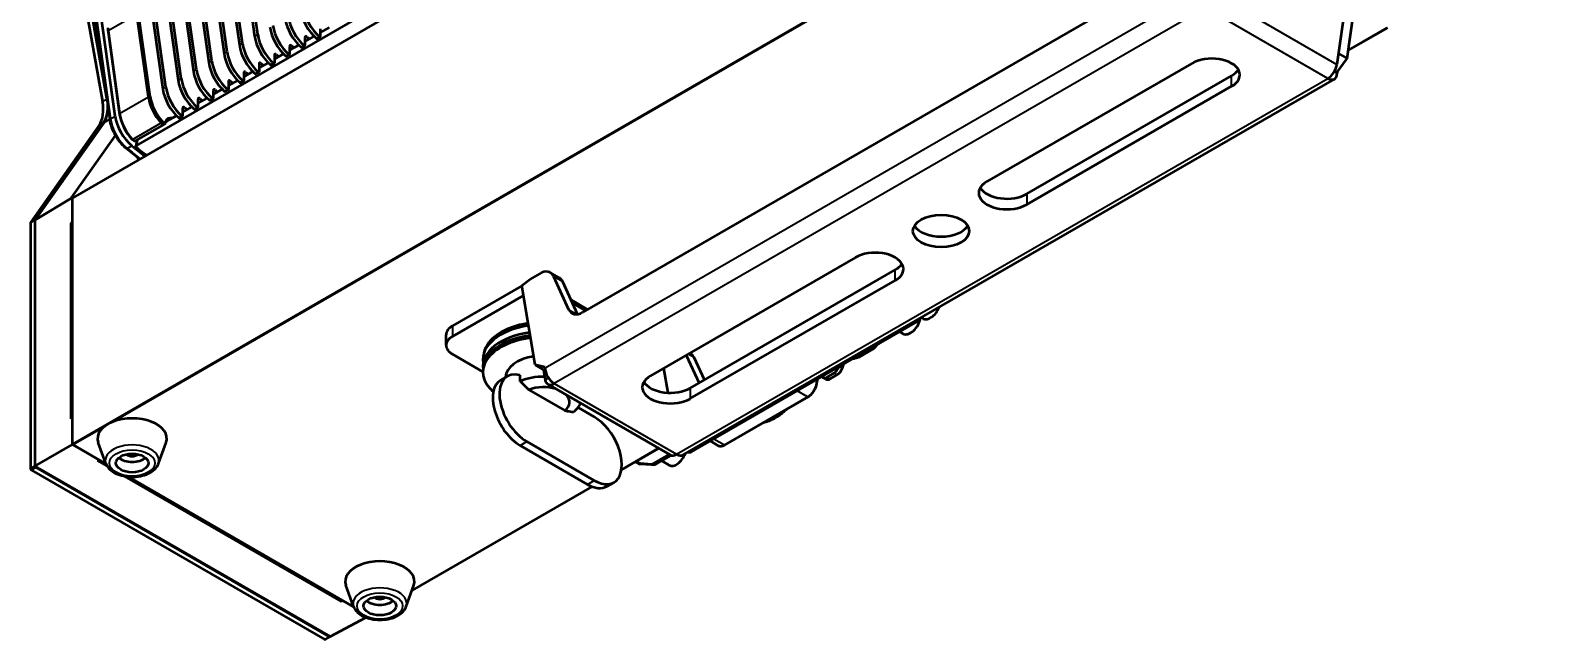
# Model space of a CAD drawing. Header units: millimetres. Extents: x 100 to 5488, y 100 to 4218.
# Drawn here: x 2857.1 to 3209, y 711.1 to 852.1 of the extents above; entities that cross this region are included whole.
import ezdxf

# ---------------------------------------------------------------- set-up
doc = ezdxf.new("R2010")
doc.units = ezdxf.units.MM
doc.header["$LTSCALE"] = 20
doc.layers.add('Visible (ANSI)', color=7, linetype='Continuous', lineweight=50)
doc.layers.add('Visible Narrow (ANSI)', color=7, linetype='Continuous', lineweight=35)

msp = doc.modelspace()

# ---------------------------------------------------------------- linework, layer by layer
at = {"layer": 'Visible (ANSI)'}
for p, q in [((2881.506, 825.394), (3090.675, 946.158)), ((3086.641, 940.264), (2866.84, 813.361)), ((2904.233, 884.055), (2908.908, 850.744)), ((2909.615, 851.152), (2904.941, 884.464)), ((2897.162, 879.973), (2901.837, 846.661)), ((2902.544, 847.07), (2897.87, 880.381)), ((2900.698, 882.014), (2905.373, 848.703)), ((2906.08, 849.111), (2901.405, 882.422)), ((2895.473, 842.987), (2890.798, 876.299)), ((2893.627, 877.932), (2898.302, 844.62)), ((2899.009, 845.028), (2894.334, 878.34)), ((2875.473, 831.413), (2869.581, 873.401)), ((2876.663, 832.232), (2870.77, 874.22)), ((2886.556, 873.849), (2891.23, 840.538)), ((2891.938, 840.946), (2887.263, 874.257)), ((2890.091, 875.89), (2894.766, 842.579)), ((2883.02, 871.808), (2887.695, 838.497)), ((2888.402, 838.905), (2883.727, 872.216)), ((2868.595, 864.343), (2873.737, 835.654)), ((2874.773, 836.406), (2869.655, 864.955)), ((2869.668, 864.951), (2874.73, 836.711)), ((3117.939, 863.76), (2984.767, 786.874)), ((2884.345, 836.678), (2881.666, 855.773)), ((2884.766, 836.722), (2882.087, 855.818)), ((3161.104, 858.173), (3159.142, 844.197)), ((3161.493, 845.545), (3163.103, 857.018)), ((2875.016, 851.735), (2877.695, 832.64)), ((2875.019, 851.936), (2877.699, 832.84)), ((2926.172, 852.754), (2924.074, 851.542)), ((2924.074, 852.452), (2924.074, 850.657)), ((3170.791, 852.684), (3161.763, 847.472)), ((2919.101, 848.671), (2917.003, 847.46)), ((2917.003, 848.37), (2917.003, 846.575)), ((2919.79, 848.116), (2920.497, 848.525)), ((2922.637, 850.712), (2920.538, 849.501)), ((2920.538, 850.411), (2920.538, 848.616)), ((2923.325, 850.158), (2924.032, 850.566)), ((2912.03, 844.589), (2909.932, 843.377)), ((2915.566, 846.63), (2913.467, 845.418)), ((2913.467, 846.329), (2913.467, 844.534)), ((2916.254, 846.075), (2916.961, 846.483)), ((3159.199, 842.366), (3161.493, 845.545)), ((3159.493, 846.699), (3161.493, 845.545)), ((2908.495, 842.547), (2906.396, 841.336)), ((2906.396, 842.246), (2906.396, 840.451)), ((2909.183, 841.993), (2909.89, 842.401)), ((2909.932, 844.287), (2909.932, 842.493)), ((2912.719, 844.034), (2913.426, 844.442)), ((3125.599, 844.444), (3078.223, 817.091)), ((3087.415, 814.233), (3134.792, 841.586)), ((3159.175, 842.191), (3158.553, 842.55)), ((3158.633, 842.693), (3159.199, 842.366)), ((3159.199, 842.366), (3159.175, 842.191)), ((2901.424, 838.465), (2899.325, 837.253)), ((2899.325, 838.164), (2899.325, 836.369)), ((2902.112, 837.91), (2902.819, 838.318)), ((2904.959, 840.506), (2902.861, 839.295)), ((2902.861, 840.205), (2902.861, 838.41)), ((2905.648, 839.951), (2906.355, 840.36)), ((3007.964, 753.875), (3158.553, 840.818)), ((3087.415, 811.784), (3134.792, 839.137)), ((2894.353, 834.382), (2892.254, 833.171)), ((2892.254, 834.081), (2892.254, 832.286)), ((2895.041, 833.828), (2895.748, 834.236)), ((2897.888, 836.424), (2895.789, 835.212)), ((2895.789, 836.122), (2895.789, 834.328)), ((2898.576, 835.869), (2899.284, 836.277)), ((2874.016, 830.683), (2858.114, 808.193)), ((2858.165, 808.268), (2874.029, 830.786)), ((2890.817, 832.341), (2888.456, 830.978)), ((2891.505, 831.787), (2892.213, 832.195)), ((2872.968, 830.174), (2857.104, 807.656)), ((2866.459, 813.235), (2876.744, 827.781)), ((2888.097, 830.4), (2881.45, 826.563)), ((2880.738, 826.735), (2880.95, 826.612)), ((2881.72, 826.718), (2881.425, 825.286)), ((2858.114, 808.193), (2866.798, 813.433)), ((2866.459, 813.235), (2866.798, 813.433)), ((2866.798, 807.717), (2866.798, 813.433)), ((2866.798, 813.433), (2866.881, 813.385)), ((2866.798, 756.442), (2866.798, 813.27)), ((2857.075, 807.55), (2857.075, 750.706)), ((2858.114, 808.193), (2858.114, 751.264)), ((2866.798, 807.717), (2866.451, 807.496)), ((2866.451, 807.496), (2866.451, 762.208)), ((2866.798, 807.295), (2866.451, 807.496)), ((3047.817, 799.537), (3000.441, 772.184)), ((2974.75, 795.787), (2972.62, 794.558)), ((2979.371, 794.81), (2977.25, 796.035)), ((3009.634, 769.326), (3057.01, 796.679)), ((2970.679, 792.984), (2954.638, 783.722)), ((2970.67, 793.035), (2972.62, 794.558)), ((2973.74, 774.705), (2970.67, 793.035)), ((2978.013, 795.159), (2981.504, 787.502)), ((2983.559, 786.422), (2980.135, 793.934)), ((3009.634, 766.877), (3057.01, 794.229)), ((2971.053, 790.75), (2954.638, 781.273)), ((2982.059, 789.712), (2985.871, 787.511)), ((3063.442, 785.381), (3062.988, 785.643)), ((2953.173, 779.232), (2953.173, 781.681)), ((3062.065, 784.723), (3009.822, 754.56)), ((3058.845, 781.911), (3058.02, 782.388)), ((3052.094, 778.511), (3048.491, 776.431)), ((3052.478, 778.978), (3052.296, 779.083)), ((2954.638, 777.19), (2961.694, 773.117)), ((2961.917, 777.516), (2961.788, 776.88)), ((2961.917, 774.594), (2961.788, 773.958)), ((2976.034, 774.175), (2973.74, 774.705)), ((2975.861, 773.48), (2973.74, 774.705)), ((3008.713, 776.959), (3011.659, 770.496)), ((3009.501, 777.415), (3009.777, 777.255)), ((3012.897, 771.21), (3010.54, 776.38)), ((3047.501, 776.314), (3047.682, 776.209)), ((2965.819, 771.176), (2967.374, 772.074)), ((2970.332, 770.886), (2970.332, 772.3)), ((2975.687, 773.581), (2976.091, 771.172)), ((2975.861, 773.48), (2976.117, 773.421)), ((2976.034, 774.175), (2976.058, 774.028)), ((3004.493, 768.24), (3003.534, 773.969)), ((3038.945, 771.375), (3038.945, 770.906)), ((3040.984, 771.37), (3040.277, 771.779)), ((3041.277, 771.878), (3042.834, 772.776)), ((3041.984, 771.47), (3043.541, 772.368)), ((2972.3, 768.933), (2980.641, 764.117)), ((3004.964, 753.875), (2976.68, 770.205)), ((3036.865, 767.303), (3017.632, 756.199)), ((2987.431, 762.647), (2983.67, 764.818)), ((2984.183, 765.671), (2984.358, 765.772)), ((2866.798, 762.402), (2866.451, 762.208)), ((2866.798, 756.278), (2866.798, 762.402)), ((2874.507, 751.86), (2872.752, 756.774)), ((2886.666, 751.86), (2888.422, 756.774)), ((2971.874, 756.931), (2987.431, 747.95)), ((3016.032, 756.06), (3014.226, 757.103)), ((2858.114, 751.264), (2866.798, 756.278)), ((2872.809, 752.808), (2866.798, 756.278)), ((2874.523, 751.818), (2866.94, 756.197)), ((2970.319, 756.033), (2985.875, 747.052)), ((3002.307, 755.41), (2993.704, 750.443)), ((2997.259, 752.4), (3002.389, 755.362)), ((3001.668, 751.705), (3005.239, 753.766)), ((3009.06, 754.508), (3009.399, 754.473)), ((2857.288, 750.338), (2925.099, 711.187)), ((2858.114, 751.264), (2926.394, 711.842)), ((2858.348, 750.951), (2926.16, 711.8)), ((2872.808, 752.808), (2872.467, 752.604)), ((2872.467, 752.604), (2874.8, 751.257)), ((2997.656, 751.868), (2996.888, 752.281)), ((3000.55, 751.541), (2998.045, 751.752)), ((3001.366, 751.592), (3001.233, 751.569)), ((3001.366, 751.592), (3001.366, 751.592)), ((3004.752, 751.497), (3003.029, 752.491)), ((2878.816, 748.938), (2929.011, 719.958)), ((2931.798, 718.75), (2879.722, 748.817)), ((2986.943, 746.539), (2945.256, 722.472)), ((2990.375, 746.606), (2991.931, 747.504)), ((2931.783, 718.792), (2930.027, 723.706)), ((2943.942, 718.792), (2945.697, 723.706)), ((2929.011, 719.958), (2929.011, 720.359)), ((2929.377, 720.148), (2929.011, 719.958)), ((2931.798, 718.75), (2929.377, 720.148)), ((2926.394, 711.842), (2934.632, 716.272)), ((2925.249, 711.172), (2926.31, 711.785))]:
    msp.add_line(p, q, dxfattribs=at)
msp.add_arc((2998.129, 752.749), 1, 241.7317, 265.17182, dxfattribs=at)
for centre, major_axis, ratio, start_param, end_param in [((2921.561, 853.413), (-3.5, 6.062), 0.5773503, 0.9599311, 2.1116719), ((2924.389, 855.046), (3.5, -6.062), 0.5773503, 4.1015237, 5.2532646), ((2925.096, 855.454), (-3.5, 6.062), 0.5773503, 0.9599311, 2.1116719), ((2878.501, 850.635), (2.5, -4.33), 0.5773503, 3.9269908, 4.1015237), ((2878.289, 850.512), (2.35, -4.07), 0.5773503, 3.9269908, 4.1015237), ((2917.318, 850.963), (3.5, -6.062), 0.5773503, 4.1015237, 5.2532646), ((2918.025, 851.372), (-3.5, 6.062), 0.5773503, 0.9599311, 2.1116719), ((2920.854, 853.005), (3.5, -6.062), 0.5773503, 4.1015237, 5.2532646), ((2950.237, 978.188), (88.5, -153.286), 0.5773503, 5.2871944, 5.2896665), ((2910.247, 846.881), (3.5, -6.062), 0.5773503, 4.1015237, 5.2532646), ((2910.954, 847.289), (-3.5, 6.062), 0.5773503, 0.9599311, 2.1116719), ((2913.783, 848.922), (3.5, -6.062), 0.5773503, 4.1015237, 5.2532646), ((2914.49, 849.33), (-3.5, 6.062), 0.5773503, 0.9599311, 2.1116719), ((2917.356, 848.166), (-0.25, 0.433), 0.5773503, 5.2849155, 7.0685835), ((2943.873, 974.513), (-88.5, 153.286), 0.5773503, 2.1433228, 2.1480738), ((2919.69, 848.29), (0.1, -0.173), 0.5773503, 5.2532646, 6.2831853), ((2920.397, 848.698), (0.1, -0.173), 0.5773503, 5.2532646, 7.0685835), ((2920.892, 850.207), (-0.25, 0.433), 0.5773503, 5.2849155, 7.0685835), ((2946.701, 976.146), (88.5, -153.286), 0.5773503, 5.2871944, 5.2896665), ((2947.408, 976.555), (-88.5, 153.286), 0.5773503, 2.1433228, 2.1480738), ((2923.225, 850.331), (0.1, -0.173), 0.5773503, 5.2532646, 6.2831853), ((2923.932, 850.739), (0.1, -0.173), 0.5773503, 5.2532646, 7.0685835), ((2903.176, 842.798), (3.5, -6.062), 0.5773503, 4.1015237, 5.2532646), ((2903.883, 843.207), (-3.5, 6.062), 0.5773503, 0.9599311, 2.1116719), ((2906.712, 844.84), (3.5, -6.062), 0.5773503, 4.1015237, 5.2532646), ((2907.419, 845.248), (-3.5, 6.062), 0.5773503, 0.9599311, 2.1116719), ((2913.821, 846.125), (-0.25, 0.433), 0.5773503, 5.2849155, 7.0685835), ((2939.63, 972.064), (88.5, -153.286), 0.5773503, 5.2871944, 5.2896665), ((2940.337, 972.472), (-88.5, 153.286), 0.5773503, 2.1433228, 2.1480738), ((2916.154, 846.248), (0.1, -0.173), 0.5773503, 5.2532646, 6.2831853), ((2916.861, 846.657), (0.1, -0.173), 0.5773503, 5.2532646, 7.0685835), ((2943.166, 974.105), (88.5, -153.286), 0.5773503, 5.2871944, 5.2896665), ((3130.195, 841.79), (6.5, 0), 0.5773503, 5.4977871, 8.6393798), ((2899.641, 840.757), (3.5, -6.062), 0.5773503, 4.1015237, 5.2532646), ((2900.348, 841.165), (-3.5, 6.062), 0.5773503, 0.9599311, 2.1116719), ((2906.75, 842.042), (-0.25, 0.433), 0.5773503, 5.2849155, 7.0685835), ((2932.559, 967.981), (88.5, -153.286), 0.5773503, 5.2871944, 5.2896665), ((2933.266, 968.39), (-88.5, 153.286), 0.5773503, 2.1433228, 2.1480738), ((2909.083, 842.166), (0.1, -0.173), 0.5773503, 5.2532646, 6.2831853), ((2909.79, 842.574), (0.1, -0.173), 0.5773503, 5.2532646, 7.0685835), ((2910.285, 844.083), (-0.25, 0.433), 0.5773503, 5.2849155, 7.0685835), ((2936.095, 970.023), (88.5, -153.286), 0.5773503, 5.2871944, 5.2896665), ((2936.802, 970.431), (-88.5, 153.286), 0.5773503, 2.1433228, 2.1480738), ((2912.619, 844.207), (0.1, -0.173), 0.5773503, 5.2532646, 6.2831853), ((2913.326, 844.615), (0.1, -0.173), 0.5773503, 5.2532646, 7.0685835), ((3130.195, 844.24), (6.5, 0), 0.5773503, 5.4977871, 5.9507384), ((3157.053, 843.416), (1.5, 2.598), 0.5773503, 3.9269908, 5.3232542), ((3157.053, 843.416), (1.5, -2.598), 0.5773503, 5.4977871, 7.0685835), ((2892.569, 836.675), (3.5, -6.062), 0.5773503, 4.1015237, 5.2532646), ((2893.277, 837.083), (-3.5, 6.062), 0.5773503, 0.9599311, 2.1116719), ((2896.105, 838.716), (3.5, -6.062), 0.5773503, 4.1015237, 5.2532646), ((2896.812, 839.124), (-3.5, 6.062), 0.5773503, 0.9599311, 2.1116719), ((2899.679, 837.96), (-0.25, 0.433), 0.5773503, 5.2849155, 7.0685835), ((2925.488, 963.899), (88.5, -153.286), 0.5773503, 5.2871944, 5.2896665), ((2926.195, 964.307), (-88.5, 153.286), 0.5773503, 2.1433228, 2.1480738), ((2902.012, 838.083), (0.1, -0.173), 0.5773503, 5.2532646, 6.2831853), ((2902.719, 838.492), (0.1, -0.173), 0.5773503, 5.2532646, 7.0685835), ((2903.214, 840.001), (-0.25, 0.433), 0.5773503, 5.2849155, 7.0685835), ((2929.024, 965.94), (88.5, -153.286), 0.5773503, 5.2871944, 5.2896665), ((2929.731, 966.348), (-88.5, 153.286), 0.5773503, 2.1433228, 2.1480738), ((2905.548, 840.125), (0.1, -0.173), 0.5773503, 5.2532646, 6.2831853), ((2906.255, 840.533), (0.1, -0.173), 0.5773503, 5.2532646, 7.0685835), ((2866.847, 837.795), (5, -8.66), 0.5773503, 0.2610929, 1.012291), ((2867.765, 838.476), (5.109, -8.849), 0.5773503, 0.2599732, 0.8726566), ((2867.908, 838.408), (5, -8.66), 0.5773503, 0.2610929, 0.893648), ((2889.22, 834.856), (-3.5, 6.062), 0.5773503, 0.9599311, 1.9636838), ((2889.432, 834.978), (-3.35, 5.802), 0.5773503, 0.9599311, 1.9636838), ((2892.608, 833.877), (-0.25, 0.433), 0.5773503, 5.2849155, 7.0685835), ((2919.124, 960.225), (-88.5, 153.286), 0.5773503, 2.1433228, 2.1480738), ((2895.648, 834.409), (0.1, -0.173), 0.5773503, 5.2532646, 7.0685835), ((2896.143, 835.918), (-0.25, 0.433), 0.5773503, 5.2849155, 7.0685835), ((2921.952, 961.858), (88.5, -153.286), 0.5773503, 5.2871944, 5.2896665), ((2922.66, 962.266), (-88.5, 153.286), 0.5773503, 2.1433228, 2.1480738), ((2898.476, 836.042), (0.1, -0.173), 0.5773503, 5.2532646, 6.2831853), ((2899.184, 836.45), (0.1, -0.173), 0.5773503, 5.2532646, 7.0685835), ((2881.561, 830.401), (-3.517, 6.092), 0.5773503, 0.9599311, 2.142896), ((2882.361, 830.896), (3.35, -5.802), 0.5773503, 4.1015237, 5.1052764), ((2882.573, 831.018), (3.5, -6.062), 0.5773503, 4.1015237, 5.1052764), ((2887.597, 831.266), (0.5, -0.866), 0.5773503, 5.1052765, 6.7397826), ((2887.809, 831.389), (0.35, -0.606), 0.5773503, 5.1052765, 6.7397826), ((2890.274, 828.666), (-1.5, 2.598), 0.5773503, 6.039277, 6.7397828), ((2890.486, 828.789), (-1.65, 2.858), 0.5773503, 5.7928675, 6.7397828), ((2891.405, 831.96), (0.1, -0.173), 0.5773503, 5.2532646, 6.2831853), ((2892.113, 832.368), (0.1, -0.173), 0.5773503, 5.2532646, 7.0685835), ((2918.417, 959.816), (88.5, -153.286), 0.5773503, 5.2871944, 5.2896665), ((2894.941, 834.001), (0.1, -0.173), 0.5773503, 5.2532646, 6.2831853), ((2907.457, 953.503), (-90.017, 155.915), 0.5773503, 2.142896, 2.1667796), ((2880.738, 827.306), (0.35, -0.606), 0.5773503, 5.1052765, 5.4977871), ((2880.95, 827.429), (0.5, -0.866), 0.5773503, 5.1052765, 6.2831853), ((2907.81, 953.707), (90, -155.885), 0.5773503, 5.2895953, 5.3085038), ((2883.062, 826.497), (2.95, -5.11), 0.5773503, 5.150975, 5.2987816), ((3082.819, 814.438), (-6.5, 0), 0.5773503, 5.4977871, 8.6393798), ((2866.94, 813.188), (-0.1, 0.173), 0.5773503, 0, 0.7853982), ((3082.819, 816.887), (-6.5, 0), 0.5773503, 0.332447, 2.3561945), ((2857.288, 807.427), (-0.15, 0.26), 0.5773503, 0.2613274, 0.7853982), ((2858.348, 808.04), (-0.15, 0.26), 0.5773503, 0.2610929, 0.375534), ((3067.616, 808.11), (6.5, 0), 0.5773503, 3.4740396, 5.9507384), ((3052.414, 796.883), (6.5, 0), 0.5773503, 5.4977871, 8.6393798), ((2974.75, 791.705), (2.5, 4.33), 0.5773503, 5.8925783, 7.0685835), ((3052.414, 799.332), (6.5, 0), 0.5773503, 5.4977871, 5.9507384), ((2976.871, 790.48), (2.5, 4.33), 0.5773503, 5.8925783, 6.2831853), ((2984.767, 790.956), (-2.5, -4.33), 0.5773503, 5.8925783, 7.0685835), ((3060.545, 784.856), (-1.7, -2.944), 0.5773503, 0, 2.1300842), ((3065.142, 788.326), (-1.7, -2.944), 0.5773503, 0, 1.8113253), ((2958.173, 779.232), (-5, 0), 0.5773503, 5.4977871, 7.0685835), ((2958.173, 781.681), (-5, 0), 0.5773503, 5.4977871, 6.2831853), ((2975.693, 775.938), (-14, 0), 0.5773503, 4.9628823, 6.3843731), ((2975.693, 774.305), (-14, 0), 0.5773503, 4.9432346, 6.3630079), ((2975.693, 776.583), (-13.87, 0), 0.5773503, 4.9721839, 6.1664558), ((2975.693, 773.661), (-13.87, 0), 0.5773503, 4.9366891, 6.1664558), ((2975.693, 773.661), (-13.87, 0), 0.5773503, 4.9366891, 6.1664558), ((2975.693, 773.016), (-14, 0), 0.5773503, 4.9277626, 6.8772689), ((3050.292, 783.835), (4.1, 7.101), 0.5773503, 4.2428956, 4.416459), ((3050.08, 783.957), (4.25, 7.361), 0.5773503, 4.3373739, 4.4075704), ((2975.693, 771.792), (-8.75, 0), 0.5773503, 4.9761535, 6.2765792), ((3007.277, 772.925), (2.5, 4.33), 0.5773503, 5.8925783, 6.2831853), ((3042.834, 774.409), (-1, -1.732), 0.5773503, 0.7853982, 1.8325957), ((3039.16, 774.738), (-4, -6.928), 0.5773503, 1.8325957, 1.8373263), ((3039.867, 774.329), (4, 6.928), 0.5773503, 4.9741884, 5.1178118), ((3050.08, 783.957), (-4.25, -7.361), 0.5773503, 0.3048186, 0.3750151), ((2970.319, 763.382), (-4.5, 7.794), 0.5773503, 0, 2.3561945), ((2971.874, 764.28), (-4.5, 7.794), 0.5773503, 5.7425094, 8.6393798), ((2975.693, 766.893), (-8.75, 0), 0.5773503, 4.681639, 5.3717393), ((2978.18, 772.803), (1.5, -2.598), 0.5773503, 3.9269908, 5.4977871), ((2978.18, 772.803), (-1.5, -2.598), 0.5773503, 5.6723201, 7.0685835), ((3005.037, 769.53), (-6.5, 0), 0.5773503, 5.4977871, 8.6393798), ((3005.037, 771.98), (-6.5, 0), 0.5773503, 0.332447, 2.3561945), ((3041.277, 773.511), (-1, -1.732), 0.5773503, 6.0025391, 7.0685835), ((3041.984, 773.103), (-1, -1.732), 0.5773503, 0, 0.7853982), ((3043.541, 774.001), (1, 1.732), 0.5773503, 3.9269908, 4.9741884), ((2975.693, 766.076), (-6, 0), 0.5773503, 4.213712, 5.313411), ((2975.693, 766.076), (6, 0), 0.5773503, 5.6821633, 6.7818623), ((2975.693, 766.893), (8.75, 0), 0.5773503, 5.6238349, 6.072311), ((2880.587, 757.707), (8, 0), 0.5773503, 6.0797546, 9.6282087), ((2987.431, 755.298), (4.5, -7.794), 0.5773503, 5.4977871, 8.6393798), ((2866.94, 756.36), (0.1, -0.173), 0.5773503, 3.9269908, 5.4977871), ((2880.587, 754.441), (-3.75, 0), 0.5773503, 0.6012642, 2.5403284), ((2880.587, 754.441), (1.5, 0), 0.5773503, 3.6492552, 5.7755228), ((3006.452, 754.441), (-1.7, -2.944), 0.5773503, 0, 1.8113253), ((3006.464, 756.473), (-1.5, -2.598), 0.5773503, 0, 0.7853982), ((3006.464, 756.473), (1.5, -2.598), 0.5773503, 5.4977871, 6.2831853), ((2857.288, 750.583), (0.15, -0.26), 0.5773503, 3.9269908, 5.4977871), ((2858.348, 751.196), (-0.15, 0.26), 0.5773503, 1.0616023, 2.3561945), ((2997.259, 753.217), (-0.5, -0.866), 0.5771744, 0.2963683, 0.7852494), ((3001.418, 752.138), (0.25, -0.433), 0.5773503, 6.2831175, 6.2831853), ((2985.875, 754.4), (4.5, -7.794), 0.5773503, 5.4977871, 6.2831853), ((2937.862, 724.639), (8, 0), 0.5773503, 6.0797546, 9.6282087), ((2937.862, 721.373), (-3.75, 0), 0.5773503, 0.6012642, 2.5403284), ((2937.862, 721.373), (1.5, 0), 0.5773503, 3.6492552, 5.7755228), ((2925.099, 711.432), (0.15, -0.26), 0.5773503, 5.4977871, 6.2831853), ((2926.16, 712.045), (0.15, -0.26), 0.5773503, 5.4977871, 6.7923793)]:
    msp.add_ellipse(centre, major_axis=major_axis, ratio=ratio, start_param=start_param, end_param=end_param, dxfattribs=at)
for centre, major_axis in [((3067.616, 805.66), (-6.5, 0)), ((2880.587, 751.992), (-3.75, 0)), ((2937.862, 718.923), (-3.75, 0))]:
    msp.add_ellipse(centre, major_axis=major_axis, ratio=0.5773503, dxfattribs=at)
for points, knots in [([(2879.208, 824.772), (2878.831, 825.083), (2878.467, 825.439), (2877.781, 826.217), (2877.459, 826.641), (2876.872, 827.535), (2876.608, 828.005), (2876.15, 828.968), (2875.957, 829.46), (2875.652, 830.444), (2875.54, 830.935), (2875.473, 831.413)], [3.3548912, 3.3548912, 3.3548912, 3.3548912, 3.5914841, 3.5914841, 3.8280771, 3.8280771, 4.0646701, 4.0646701, 4.3012631, 4.3012631, 4.5378561, 4.5378561, 4.5378561, 4.5378561]), ([(2881.503, 825.1), (2881.49, 825.111), (2881.478, 825.122), (2881.458, 825.147), (2881.45, 825.159), (2881.429, 825.198), (2881.423, 825.225), (2881.422, 825.28), (2881.428, 825.307), (2881.45, 825.344), (2881.459, 825.355), (2881.48, 825.376), (2881.493, 825.386), (2881.506, 825.394)], [0.000001043, 0.000001043, 0.000001043, 0.000001043, 0.005705517, 0.005705517, 0.011379089, 0.011379089, 0.022766829, 0.022766829, 0.0348571, 0.0348571, 0.040873405, 0.040873405, 0.046865333, 0.046865333, 0.046865333, 0.046865333]), ([(3062.414, 785.312), (3062.412, 785.291), (3062.41, 785.271), (3062.4, 785.204), (3062.39, 785.157), (3062.358, 785.063), (3062.337, 785.015), (3062.282, 784.921), (3062.248, 784.875), (3062.166, 784.791), (3062.117, 784.753), (3062.065, 784.723)], [1.65564444, 1.65564444, 1.65564444, 1.65564444, 1.7278994, 1.7278994, 1.88499426, 1.88499426, 2.04208913, 2.04208913, 2.19918399, 2.19918399, 2.35627885, 2.35627885, 2.35627885, 2.35627885]), ([(3036.865, 767.303), (3037.088, 767.432), (3037.308, 767.599), (3037.722, 767.994), (3037.918, 768.222), (3038.267, 768.717), (3038.422, 768.985), (3038.676, 769.535), (3038.775, 769.818), (3038.91, 770.375), (3038.945, 770.648), (3038.945, 770.906)], [3.1415927, 3.1415927, 3.1415927, 3.1415927, 3.4557519, 3.4557519, 3.7699112, 3.7699112, 4.0840704, 4.0840704, 4.3982297, 4.3982297, 4.712389, 4.712389, 4.712389, 4.712389]), ([(3031.952, 764.466), (3031.251, 763.78), (3030.516, 763.184), (3028.881, 762.116), (3027.976, 761.693), (3026.899, 761.398), (3026.697, 761.353), (3026.497, 761.317)], [2.8068396, 2.8068396, 2.8068396, 2.8068396, 3.07607084, 3.07607084, 3.39896106, 3.39896106, 3.47423502, 3.47423502, 3.47423502, 3.47423502]), ([(3009.403, 754.472), (3009.429, 754.47), (3009.454, 754.469), (3009.509, 754.469), (3009.537, 754.471), (3009.594, 754.478), (3009.623, 754.483), (3009.681, 754.498), (3009.71, 754.508), (3009.766, 754.531), (3009.792, 754.543), (3009.818, 754.558)], [3.52609741, 3.52609741, 3.52609741, 3.52609741, 3.60297977, 3.60297977, 3.68396568, 3.68396568, 3.76495159, 3.76495159, 3.8459375, 3.8459375, 3.92334696, 3.92334696, 3.92334696, 3.92334696]), ([(3016.032, 756.06), (3016.121, 756.009), (3016.217, 755.97), (3016.418, 755.917), (3016.523, 755.904), (3016.739, 755.901), (3016.849, 755.912), (3017.071, 755.957), (3017.183, 755.991), (3017.408, 756.08), (3017.521, 756.135), (3017.632, 756.199)], [2.35619449, 2.35619449, 2.35619449, 2.35619449, 2.51327412, 2.51327412, 2.67035376, 2.67035376, 2.82743339, 2.82743339, 2.98451302, 2.98451302, 3.14159265, 3.14159265, 3.14159265, 3.14159265]), ([(2874.507, 751.86), (2874.649, 751.464), (2874.874, 751.1), (2875.491, 750.398), (2875.906, 750.073), (2876.89, 749.505), (2877.471, 749.271), (2878.711, 748.934), (2879.371, 748.831), (2880.702, 748.758), (2881.373, 748.788), (2882.671, 748.978), (2883.298, 749.139), (2884.457, 749.588), (2884.988, 749.878), (2885.878, 750.581), (2886.244, 750.991), (2886.559, 751.593), (2886.618, 751.724), (2886.666, 751.86)], [2.5596252, 2.5596252, 2.5596252, 2.5596252, 2.8252743, 2.8252743, 3.1411104, 3.1411104, 3.4872666, 3.4872666, 3.8329095, 3.8329095, 4.1753063, 4.1753063, 4.5187241, 4.5187241, 4.8660653, 4.8660653, 5.2036341, 5.2036341, 5.2943564, 5.2943564, 5.2943564, 5.2943564]), ([(2931.783, 718.792), (2931.925, 718.395), (2932.15, 718.032), (2932.767, 717.329), (2933.182, 717.005), (2934.165, 716.436), (2934.746, 716.203), (2935.987, 715.866), (2936.647, 715.763), (2937.977, 715.69), (2938.648, 715.72), (2939.947, 715.91), (2940.574, 716.07), (2941.733, 716.52), (2942.264, 716.81), (2943.154, 717.513), (2943.52, 717.923), (2943.835, 718.525), (2943.893, 718.656), (2943.942, 718.792)], [2.5596252, 2.5596252, 2.5596252, 2.5596252, 2.8252743, 2.8252743, 3.1411104, 3.1411104, 3.4872666, 3.4872666, 3.8329095, 3.8329095, 4.1753063, 4.1753063, 4.5187241, 4.5187241, 4.8660653, 4.8660653, 5.2036341, 5.2036341, 5.2943564, 5.2943564, 5.2943564, 5.2943564])]:
    msp.add_open_spline(points, degree=3, knots=knots, dxfattribs=at)
for points in [[(2882.28, 822.276), (2881.253, 823.095), (2880.229, 823.927), (2879.208, 824.772)], [(3052.478, 778.978), (3052.44, 778.927), (3052.361, 778.823), (3052.233, 778.668), (3052.141, 778.563), (3052.094, 778.511)], [(3048.491, 776.431), (3048.4, 776.403), (3048.22, 776.351), (3047.951, 776.277), (3047.772, 776.231), (3047.682, 776.209)], [(2970.332, 770.886), (2970.569, 770.65), (2971.031, 770.191), (2971.687, 769.54), (2972.1, 769.131), (2972.3, 768.933)], [(2980.641, 764.117), (2980.841, 764.084), (2981.253, 764.017), (2981.908, 763.911), (2982.371, 763.836), (2982.608, 763.798)], [(3001.233, 751.569), (3001.01, 751.53), (3000.778, 751.521), (3000.55, 751.541)], [(3001.668, 751.705), (3001.575, 751.651), (3001.473, 751.61), (3001.366, 751.592)]]:
    msp.add_open_spline(points, degree=3, dxfattribs=at)
at = {"layer": 'Visible Narrow (ANSI)'}
for p, q in [((3208.983, 953.675), (2876.328, 761.617)), ((3086.555, 940.146), (2866.798, 813.27)), ((2866.798, 756.442), (3094.149, 887.703)), ((2869.722, 873.597), (2875.614, 831.609)), ((2976.058, 774.028), (3126.648, 860.971)), ((3130.858, 860.527), (3159.142, 844.197)), ((2881.666, 855.773), (2875.019, 851.936)), ((3128.769, 857.297), (2978.18, 770.354)), ((3157.053, 840.967), (3128.769, 857.297)), ((2875.019, 851.936), (2875.016, 851.735)), ((3161.773, 847.545), (3170.721, 852.711)), ((2905.373, 848.703), (2906.08, 849.111)), ((2908.908, 850.744), (2909.615, 851.152)), ((2917.003, 848.274), (2917.431, 848.522)), ((2920.363, 848.559), (2919.655, 848.151)), ((2920.538, 850.316), (2920.966, 850.563)), ((2923.898, 850.6), (2923.191, 850.192)), ((2898.302, 844.62), (2899.009, 845.028)), ((2901.837, 846.661), (2902.544, 847.07)), ((2913.467, 846.233), (2913.895, 846.48)), ((2916.827, 846.518), (2916.12, 846.11)), ((2894.766, 842.579), (2895.473, 842.987)), ((2906.396, 842.151), (2906.824, 842.398)), ((2909.756, 842.436), (2909.049, 842.027)), ((2909.932, 844.192), (2910.36, 844.439)), ((2913.291, 844.477), (2912.584, 844.068)), ((3134.792, 839.137), (3134.792, 841.586)), ((2887.695, 838.497), (2888.402, 838.905)), ((2891.23, 840.538), (2891.938, 840.946)), ((2899.325, 838.068), (2899.753, 838.316)), ((2902.685, 838.353), (2901.978, 837.945)), ((2902.861, 840.11), (2903.289, 840.357)), ((2906.22, 840.394), (2905.513, 839.986)), ((3006.464, 754.024), (3157.053, 840.967)), ((2873.737, 835.654), (2874.793, 836.264)), ((2877.699, 832.84), (2884.345, 836.678)), ((2884.345, 836.678), (2884.766, 836.722)), ((2892.254, 833.986), (2892.682, 834.233)), ((2895.614, 834.271), (2894.907, 833.862)), ((2895.789, 836.027), (2896.218, 836.274)), ((2899.149, 836.312), (2898.442, 835.904)), ((2874.029, 830.786), (2872.968, 830.174)), ((2875.454, 831.553), (2874.016, 830.683)), ((2875.614, 831.609), (2876.663, 832.232)), ((2877.695, 832.64), (2877.699, 832.84)), ((2880.68, 826.831), (2887.327, 830.668)), ((2887.327, 830.668), (2887.62, 830.97)), ((2888.266, 830.616), (2888.278, 830.934)), ((2892.078, 832.229), (2891.371, 831.821)), ((2879.446, 824.798), (2880.508, 825.395)), ((2880.68, 826.831), (2880.549, 826.888)), ((2881.787, 826.757), (2881.506, 825.394)), ((3087.415, 814.233), (3087.415, 811.784)), ((2858.114, 808.149), (2857.075, 807.55)), ((2857.104, 807.656), (2858.165, 808.268)), ((3057.01, 794.229), (3057.01, 796.679)), ((2980.135, 793.934), (2978.013, 795.159)), ((2985.328, 787.198), (2982.447, 788.861)), ((2981.504, 787.502), (2983.407, 786.403)), ((2954.638, 783.722), (2954.638, 781.273)), ((3009.582, 754.515), (3061.829, 784.68)), ((3061.412, 784.733), (3061.829, 784.68)), ((3010.54, 776.38), (3009.124, 777.197)), ((3044.059, 774.3), (3044.766, 773.892)), ((2976.806, 771.73), (2976.091, 771.172)), ((3038.581, 771.164), (3038.887, 770.987)), ((3038.887, 770.987), (3038.887, 771.341)), ((3041.277, 771.878), (3041.984, 771.47)), ((3043.541, 772.368), (3042.834, 772.776)), ((2978.18, 770.354), (3006.464, 754.024)), ((3009.634, 769.326), (3009.634, 766.877)), ((3017.532, 756.209), (3036.765, 767.313)), ((3036.765, 767.313), (3034.338, 768.715)), ((2873.814, 760.166), (2866.94, 756.197)), ((2970.319, 756.033), (2971.874, 756.931)), ((3015.105, 757.61), (3017.532, 756.209)), ((2993.716, 750.517), (3002.248, 755.443)), ((3000.646, 751.714), (3004.677, 754.041)), ((3005.086, 753.816), (3001.325, 751.644)), ((3001.55, 751.683), (3005.183, 753.781)), ((3009.582, 754.515), (3009.15, 754.56)), ((2857.075, 750.706), (2858.114, 751.305)), ((2858.348, 750.951), (2857.288, 750.338)), ((2997.259, 752.4), (2998.142, 751.925)), ((3000.646, 751.714), (2998.142, 751.925)), ((3001.55, 751.683), (3001.325, 751.644)), ((2945.287, 722.557), (2986.873, 746.567)), ((2985.875, 747.052), (2987.431, 747.95)), ((2925.099, 711.187), (2926.16, 711.8))]:
    msp.add_line(p, q, dxfattribs=at)
for centre, major_axis, ratio, start_param, end_param in [((2875.968, 831.482), (-0.495, -0.069), 0.4683232, 5.4419602, 6.2831853), ((2880.495, 829.785), (3.504, -6.07), 0.5773503, 4.1015237, 5.2844886), ((2879.527, 825.157), (-0.319, -0.385), 0.4420501, 0, 0.8540815), ((2906.39, 952.887), (90.004, -155.892), 0.5773503, 5.2844886, 5.3084715), ((3036.765, 769.763), (1.5, 2.598), 0.5773503, 3.9269908, 5.4977871), ((3038.745, 770.906), (0.2, 0), 0.5773503, 0, 0.7853982), ((3036.765, 767.476), (0.1, -0.173), 0.5773503, 5.4977871, 6.2831853), ((3029.129, 771.967), (5.875, 10.176), 0.5773503, 3.6150226, 4.2389591), ((2880.587, 752.584), (-6.207, 0), 0.5773503, 2.9381619, 6.486616), ((3009.451, 754.97), (-0.052, -0.497), 0.7410165, 0.000057, 0.4995036), ((3017.532, 758.658), (-1.5, -2.598), 0.5773503, 0, 0.7853982), ((3017.532, 756.372), (0.1, -0.173), 0.5773503, 5.4977871, 6.2831853), ((2998.129, 752.749), (-0.474, -0.881), 0.5771744, 0, 0.7677979), ((2998.129, 752.749), (-0.084, -0.996), 0.1424174, 0, 0.6101949), ((3000.634, 752.537), (-0.084, -0.996), 0.1424174, 0, 0.6101935), ((3000.617, 753.336), (1.714, -1.175), 0.7136708, 5.1824287, 5.547556), ((3001.063, 752.554), (0.171, -0.985), 0.3063358, 0, 0.3446624), ((3001.418, 752.138), (0.25, -0.433), 0.5773503, 5.8782935, 6.2831175), ((2937.862, 719.516), (-6.207, 0), 0.5773503, 2.9381619, 6.486616)]:
    msp.add_ellipse(centre, major_axis=major_axis, ratio=ratio, start_param=start_param, end_param=end_param, dxfattribs=at)
for centre in [(2880.587, 751.992), (2937.862, 718.923)]:
    msp.add_ellipse(centre, major_axis=(5.246, 0), ratio=0.5773503, dxfattribs=at)
for points, knots in [([(3061.829, 784.68), (3061.876, 784.707), (3061.919, 784.745), (3061.955, 784.791), (3061.991, 784.837), (3062.02, 784.89), (3062.042, 784.95), (3062.061, 785.003), (3062.074, 785.06), (3062.078, 785.118)], [0, 0, 0, 0, 0.25, 0.25, 0.25, 0.5, 0.5, 0.5, 0.7187825, 0.7187825, 0.7187825, 0.7187825]), ([(3061.829, 784.68), (3061.894, 784.672), (3061.976, 784.68), (3062.047, 784.712), (3062.065, 784.723)], [0, 0, 0, 0, 0.25, 0.34014536, 0.34014536, 0.34014536, 0.34014536]), ([(3009.822, 754.56), (3009.804, 754.55), (3009.732, 754.517), (3009.648, 754.508), (3009.582, 754.515)], [0.65983972, 0.65983972, 0.65983972, 0.65983972, 0.75, 1, 1, 1, 1]), ([(3001.366, 751.592), (3001.378, 751.594), (3001.39, 751.597), (3001.402, 751.6), (3001.428, 751.608), (3001.456, 751.621), (3001.483, 751.637), (3001.505, 751.65), (3001.528, 751.665), (3001.55, 751.683)], [0.749442, 0.749442, 0.749442, 0.749442, 0.8, 0.8, 0.8, 0.91160681, 0.91160681, 0.91160681, 1, 1, 1, 1])]:
    msp.add_open_spline(points, degree=3, knots=knots, dxfattribs=at)

doc.saveas('drawing.dxf')
